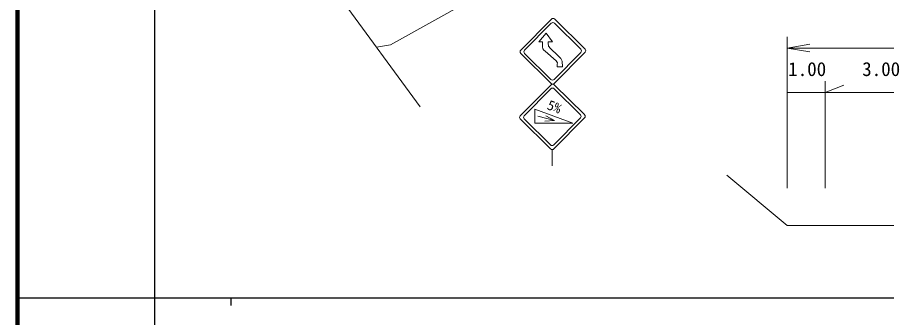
# Model space of a CAD drawing. Units: millimetres, scale not verified. Extents: x 40000 to 680000, y 20000 to 380000.
# Drawn here: x 40000 to 154102, y 202409 to 241868 of the extents above; entities that cross this region are included whole.
import ezdxf
from ezdxf.enums import TextEntityAlignment as Align

# ---------------------------------------------------------------- set-up
doc = ezdxf.new("R2010")
doc.units = ezdxf.units.MM
doc.header["$LTSCALE"] = 1000
for name, color, linetype, lineweight in [('M-TTL', 2, 'Continuous', 140), ('M-TTL-BAND', 7, 'Continuous', 25), ('M-WORK', 1, 'Continuous', 13)]:
    doc.layers.add(name, color=color, linetype=linetype, lineweight=lineweight)
doc.styles.add('ＭＳ ゴシック', font='')
doc.styles.get('ＭＳ ゴシック').set_extended_font_data('MS Gothic')

# ---------------------------------------------------------------- blocks, each defined once
blk = doc.blocks.new('open_arrow')
at = {"color": 0, "linetype": 'Continuous', "lineweight": -2}
blk.add_lwpolyline([(7.5, 1.25), (0, 0), (7.5, -1.25)], dxfattribs=at)

msp = doc.modelspace()

# ---------------------------------------------------------------- linework, layer by layer
at = {"layer": 'M-TTL'}
msp.add_line((40000, 380000), (40000, 20000), dxfattribs=at)
at = {"layer": 'M-TTL-BAND'}
for p, q in [((58000, 370000), (58000, 20000)), ((40000, 205000), (579000, 205000)), ((68000, 205000), (68000, 204000))]:
    msp.add_line(p, q, dxfattribs=at)
at = {"layer": 'M-WORK'}
for p, q in [((92893, 230133), (71651, 259070)), ((99447, 244088), (88990, 238253)), ((110107, 241636), (106069, 237558)), ((110084, 241101), (106581, 237563)), ((113959, 237688), (110509, 241103)), ((114510, 237699), (110531, 241639)), ((109427, 239777), (108467, 238649)), ((110257, 238662), (109427, 239777)), ((108467, 238649), (108947, 238649)), ((108947, 238649), (108947, 237988)), ((109660, 238480), (109662, 238662)), ((109699, 238104), (109660, 238480)), ((110257, 238662), (109662, 238662)), ((141038, 239332), (141038, 219440)), ((88990, 238253), (87149, 237958)), ((108947, 237988), (108973, 237716)), ((108973, 237716), (109103, 237560)), ((109103, 237560), (109297, 237430)), ((109297, 237430), (110724, 236173)), ((109959, 237793), (109699, 238104)), ((110945, 236873), (109959, 237793)), ((141038, 237832), (192038, 237832)), ((106071, 237134), (110050, 233194)), ((106583, 237139), (110033, 233723)), ((110458, 233725), (113961, 237263)), ((110474, 233197), (114512, 237275)), ((111347, 236484), (110945, 236873)), ((111528, 236121), (111347, 236484)), ((110724, 236173), (110880, 235913)), ((110880, 235913), (110854, 235719)), ((110854, 235719), (110854, 235382)), ((110854, 235382), (111541, 235382)), ((111541, 235382), (111528, 236121)), ((110051, 233019), (106013, 228940)), ((114454, 229082), (110475, 233021)), ((146038, 233480), (146038, 219440)), ((146038, 231980), (148492, 232938)), ((110028, 232484), (106525, 228946)), ((113902, 229070), (110452, 232486)), ((192038, 231980), (141038, 231980)), ((107907, 229785), (107907, 227943)), ((112928, 227943), (107907, 229785)), ((106015, 228516), (109993, 224577)), ((106527, 228521), (109977, 225105)), ((108309, 228882), (110493, 228321)), ((110493, 228321), (109234, 228245)), ((110493, 228321), (109386, 228943)), ((110401, 225108), (113904, 228646)), ((110418, 224579), (114456, 228657)), ((107907, 227943), (112928, 227943)), ((110206, 224490), (110206, 222374)), ((133141, 221126), (141038, 214518)), ((141038, 214518), (192038, 214518))]:
    msp.add_line(p, q, dxfattribs=at)
for centre, start, end in [((110297, 240890), 45.28561, 135.28561), ((110320, 241425), 45.28561, 135.28561), ((106282, 237347), 135.28561, 225.28561), ((106795, 237352), 135.28561, 225.28561), ((113747, 237474), 315.28561, 45.28561), ((114299, 237486), 315.28561, 45.28561), ((110245, 233936), 225.28561, 315.28561), ((110261, 233408), 225.28561, 315.28561), ((110264, 232808), 45.28561, 135.28561), ((110241, 232272), 45.28561, 135.28561), ((106226, 228729), 135.28561, 225.28561), ((106738, 228734), 135.28561, 225.28561), ((113691, 228857), 315.28561, 45.28561), ((114242, 228868), 315.28561, 45.28561), ((110188, 225319), 225.28561, 315.28561), ((110204, 224790), 225.28561, 315.28561)]:
    msp.add_arc(centre, 300, start, end, dxfattribs=at)

# ---------------------------------------------------------------- block references
at = {"layer": 'M-WORK', "xscale": 400, "yscale": 400}
msp.add_blockref('open_arrow', (141038, 237832), dxfattribs=at)

# ---------------------------------------------------------------- texts
at = {"layer": 'M-WORK', "style": 'ＭＳ ゴシック'}
for s, p in [('1.00', (143675, 233606)), ('3.00', (153388, 233606))]:
    msp.add_text(s, height=1833, dxfattribs=at).set_placement(p, align=Align.BOTTOM_CENTER)
msp.add_text('5%', height=1320, rotation=339.858, dxfattribs=at).set_placement((109283, 229454), align=Align.BOTTOM_LEFT)

doc.saveas('drawing.dxf')
